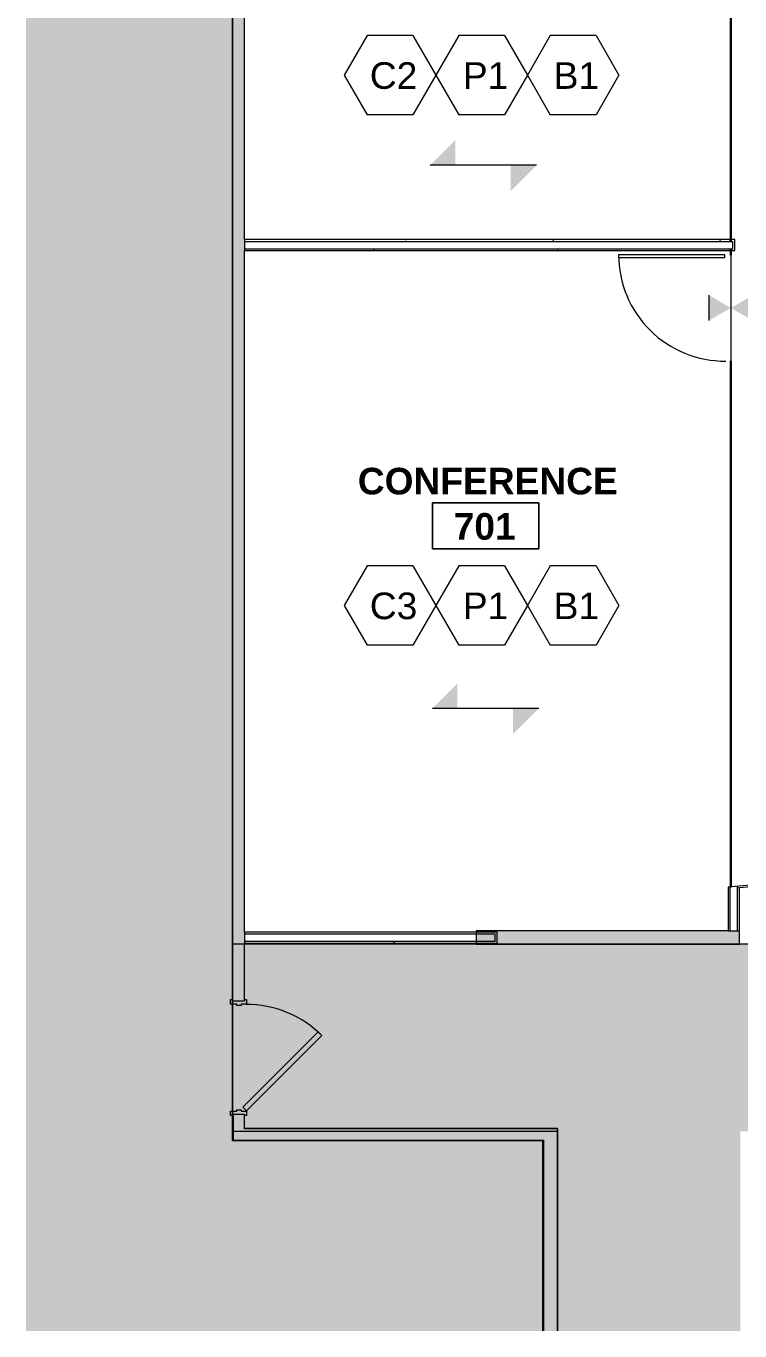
# Model space of a CAD drawing. Header units: inches. Extents: x 587 to 2050, y 1170 to 2086.
# Drawn here: x 1353.4 to 1595.1, y 1170.4 to 1611.9 of the extents above; entities that cross this region are included whole.
import ezdxf

# ---------------------------------------------------------------- set-up
doc = ezdxf.new("R2010")
doc.units = ezdxf.units.IN
doc.header["$MEASUREMENT"] = 0
for name, color, linetype, lineweight in [('A-ANNO-NOTE', 131, 'Continuous', 9), ('A-AREA-IDEN', 2, 'Continuous', 9), ('A-DETL', 90, 'Continuous', 9), ('A-DETL-GENF', 92, 'Continuous', 9), ('A-DOOR', 31, 'Continuous', 13), ('A-WALL', 113, 'Continuous', 13), ('A-WALL-PATT', 111, 'Continuous', 13), ('CORRIDOR', 7, 'Continuous', 9), ('I-WALL', 2, 'Continuous', 13), ('Victor Bldg - 7th Floor_LINK_dwg', 8, 'Continuous', 9)]:
    doc.layers.add(name, color=color, linetype=linetype, lineweight=lineweight)
doc.styles.add('Swis721 Lt BT', font='swissl.ttf', dxfattribs={"height": 9})
doc.styles.add('Swis721 Lt BT_B', font='', dxfattribs={"height": 9})
doc.styles.get('Swis721 Lt BT_B').set_extended_font_data('Swis721 Lt BT', bold=True)
pattern_1 = [(0, (766.261, 0), (30.72, 7.68), [1.267, -21.773, 1.267, -21.773, -122.88]), (0, (766.261, 0), (30.72, 7.68), [-46.08, 1.267, -44.813, 1.267, -21.773, -53.76]), (0, (766.261, 0), (30.72, 7.68), [-115.2, 1.267, -14.093, 1.267, -37.133]), (120, (777.781, 3.84), (-22.011075, 22.7643), [1.267, -21.773, 1.267, -21.773, -122.88]), (120, (777.781, 3.84), (-22.011075, 22.7643), [-46.08, 1.267, -44.813, 1.267, -21.773, -53.76]), (120, (777.781, 3.84), (-22.011075, 22.7643), [-115.2, 1.267, -14.093, 1.267, -37.133]), (240, (781.621, 19.2), (-8.708925, -30.4443), [1.267, -21.773, 1.267, -21.773, -122.88]), (240, (781.621, 19.2), (-8.708925, -30.4443), [-46.08, 1.267, -44.813, 1.267, -21.773, -53.76]), (240, (781.621, 19.2), (-8.708925, -30.4443), [-115.2, 1.267, -14.093, 1.267, -37.133])]

# ---------------------------------------------------------------- blocks, each defined once
blk = doc.blocks.new('Door - Single - Solid Door-6976403-Level XX FINISH')
at = {"layer": 'A-DOOR'}
h = blk.add_hatch(color=250, dxfattribs=at)
h.paths.add_polyline_path([(-15.63, 2.66), (-15.63, 1.91), (-15.26, 1.91), (-15.26, -2.09), (-15.63, -2.09), (-15.63, -2.84), (-14.13, -2.84), (-14.13, -0.96), (-13.63, -0.96), (-13.63, 0.54), (-14.13, 0.54), (-14.13, 2.66), (-15.26, 2.66)], flags=0)
h.paths.add_polyline_path([(21.62, 0.54), (21.62, -0.96), (22.12, -0.96), (22.12, -2.84), (23.62, -2.84), (23.62, -2.09), (23.24, -2.09), (23.24, 1.91), (23.62, 1.91), (23.62, 2.66), (22.12, 2.66), (22.12, 0.54)], flags=0)
at = {"layer": 'A-DOOR', "color": 8, "lineweight": 20}
for p, q in [((-15.63, 2.66), (-14.13, 2.66)), ((-15.63, 1.91), (-15.63, 2.66)), ((-14.13, 2.66), (-14.13, 0.54)), ((-14.13, 0.54), (-13.63, 0.54)), ((-13.63, 0.54), (-13.63, -0.96)), ((21.62, 0.54), (22.12, 0.54)), ((21.62, -0.96), (21.62, 0.54)), ((22.12, 2.66), (23.62, 2.66)), ((22.12, 0.54), (22.12, 2.66)), ((23.62, 2.66), (23.62, 1.91)), ((-15.63, -2.84), (-15.63, -2.09)), ((-14.13, -2.84), (-15.63, -2.84)), ((-14.13, -0.96), (-14.13, -2.84)), ((-13.63, -0.96), (-14.13, -0.96)), ((-12.77, -1.6), (-14.01, -2.84)), ((-14.01, -2.84), (11.45, -28.29)), ((12.69, -27.06), (-12.77, -1.6)), ((22.12, -0.96), (21.62, -0.96)), ((22.12, -2.84), (22.12, -0.96)), ((23.62, -2.84), (22.12, -2.84)), ((23.62, -2.09), (23.62, -2.84)), ((11.45, -28.29), (12.69, -27.06))]:
    blk.add_line(p, q, dxfattribs=at)
at = {"layer": 'A-DOOR', "lineweight": 9}
blk.add_arc((-14.01, -2.84), 36, 315, 0.5, dxfattribs=at)
blk = doc.blocks.new('Victor Bldg - 7th Floor_LINK_dwg-6972240-Level XX FINISH')
at = {"layer": 'CORRIDOR'}
blk.add_line((661.06, 1238.77), (661.06, 1243.29), dxfattribs=at)
at = {"layer": 'CORRIDOR', "flags": 128}
for points in [[(657.31, 1243.29), (657.31, 1235.02), (762.27, 1235.02), (762.27, 1170.45)], [(767.14, 1170.45), (767.14, 1238.77), (661.06, 1238.77)]]:
    blk.add_lwpolyline(points, dxfattribs=at)
blk = doc.blocks.new('Door - Glass Single - Patch - Short Handle-7789788-Level XX FINISH')
at = {"layer": 'A-DOOR', "lineweight": 20}
for p, q in [((17, 38), (17, 2)), ((18, 38), (17, 38)), ((18, 2), (18, 38)), ((17, 2), (18, 2))]:
    blk.add_line(p, q, dxfattribs=at)
at = {"layer": 'A-DOOR', "lineweight": 9}
blk.add_arc((18, 2), 36, 90, 180.5, dxfattribs=at)
blk = doc.blocks.new('Finish symbol-hexagon - Finish symbol-hexagon-3139208-Level XX FINISH')
at = {"layer": 'A-ANNO-NOTE'}
for p, q in [((-0.0807, 0.1398), (-0.1614, 0)), ((0.0807, 0.1398), (-0.0807, 0.1398)), ((0.0807, 0.1398), (0.1614, 0)), ((-0.1614, 0), (-0.0807, -0.1398)), ((0.1614, 0), (0.0807, -0.1398)), ((0.0807, -0.1398), (-0.0807, -0.1398))]:
    blk.add_line(p, q, dxfattribs=at)
blk = doc.blocks.new('Finish Transition symbol - Finish Transition symbol-3518232-Level XX FINISH')
at = {"layer": 'A-ANNO-NOTE'}
for points in [[(0.0447, 0.0773), (0, 0), (-0.0447, 0.0773)], [(0.0447, -0.0773), (-0.0447, -0.0773), (0, 0)]]:
    blk.add_hatch(color=256, dxfattribs=at).paths.add_polyline_path(points, flags=0)
for p, q in [((0.0447, 0.0773), (-0.0447, 0.0773)), ((-0.0447, -0.0773), (0.0447, -0.0773))]:
    blk.add_line(p, q, dxfattribs=at)
blk = doc.blocks.new('Room Tag - Room Name and Number-3379422-Level XX FINISH')
at = {"layer": 'A-AREA-IDEN'}
for p, q in [((-0.1881, -0.1636), (-0.1881, -0.0018)), ((-0.1881, -0.0018), (0.1869, -0.0018)), ((0.1869, -0.0018), (-0.1881, -0.0018)), ((-0.1881, -0.0018), (-0.1881, -0.1636)), ((0.1869, -0.0018), (0.1869, -0.1636)), ((0.1869, -0.1636), (0.1869, -0.0018)), ((0.1869, -0.1636), (-0.1881, -0.1636)), ((-0.1881, -0.1636), (0.1869, -0.1636))]:
    blk.add_line(p, q, dxfattribs=at)

msp = doc.modelspace()

# ---------------------------------------------------------------- hatches: boundary and pattern name
at = {"layer": 'A-DETL-GENF'}
h = msp.add_hatch(color=9, dxfattribs=at)
h.paths.add_polyline_path([(1421.5977, 1170.4497), (1528.3723, 1170.4497), (1528.3723, 1234.8988), (1423.3539, 1234.8988), (1423.3539, 1243.2738), (1422.6039, 1243.2738), (1422.6039, 1244.7738), (1423.3539, 1244.7738), (1423.3362, 1281.0238), (1422.6039, 1281.0238), (1422.6039, 1282.5238), (1423.3539, 1282.5238), (1423.3326, 2035.5), (1353.4425, 2035.5), (1353.4425, 1170.4497), (1404.1423, 1170.4497)], flags=0)
h.paths.add_polyline_path([(1899.2612, 1305.7804), (2050.1385, 1305.7804), (2050.1385, 1348.5304), (2005.1362, 1348.5304), (2005.1362, 1347.7804), (2003.6362, 1347.7804), (2003.6362, 1349.9054), (2003.1362, 1349.9054), (2003.1362, 1351.4054), (2003.6362, 1351.4054), (2003.6362, 1353.2804), (2005.1362, 1353.2804), (2005.1362, 1352.5304), (2050.1385, 1352.5304), (2050.1385, 1761.5841), (1899.2612, 1761.5841), (1899.2612, 1352.5304), (1965.8862, 1352.5304), (1965.8862, 1353.2804), (1967.3862, 1353.2804), (1967.3862, 1351.4054), (1967.8862, 1351.4054), (1967.8862, 1349.9054), (1967.3862, 1349.9054), (1967.3862, 1347.7804), (1965.8862, 1347.7804), (1965.8862, 1348.5304), (1899.2612, 1348.5304)], flags=0)
h.paths.add_polyline_path([(2045.2612, 1765.0841), (2050.1385, 1765.0841), (2050.1385, 2035.5), (1971.2612, 2035.5), (1971.2612, 1829.3138), (2045.2612, 1829.3138), (2045.2612, 1828.8138), (1971.2612, 1828.8179), (1971.2612, 1765.0841), (1971.3862, 1765.0841)], flags=0)
for color, points in [(7, [(1490.2173, 1564.8106), (1498.7257, 1564.8194), (1498.7257, 1573.319)]), (7, [(1517.4891, 1556.0702), (1526.267, 1564.848), (1517.4891, 1564.8389)]), (7, [(1490.9617, 1381.0445), (1499.4701, 1381.0534), (1499.4701, 1389.553)]), (7, [(1518.2335, 1372.3041), (1527.0114, 1381.082), (1518.2335, 1381.0729)]), (9, [(1533.3723, 1170.4497), (1595.2612, 1170.4497), (1595.2612, 1238), (2050.1385, 1238), (2050.1385, 1301.2804), (1427.3539, 1301.2804), (1427.3539, 1282.5238), (1428.1039, 1282.5238), (1428.1039, 1281.0238), (1426.2289, 1281.0238), (1426.2289, 1280.5238), (1424.7289, 1280.5238), (1424.7289, 1281.0238), (1423.3539, 1281.0238), (1423.3539, 1244.7738), (1424.7289, 1244.7738), (1424.7289, 1245.2738), (1426.2289, 1245.2738), (1426.2289, 1244.7738), (1428.1039, 1244.7738), (1428.1039, 1243.2738), (1427.3539, 1243.2738), (1427.3539, 1238.8988), (1533.3723, 1238.8988), (1533.3723, 1234.5)])]:
    msp.add_hatch(color=color, dxfattribs=at).paths.add_polyline_path(points, flags=0)
at = {"layer": 'A-WALL-PATT', "lineweight": 9}
h = msp.add_hatch(color=7, dxfattribs=at)
h.paths.add_polyline_path([(1426.8665, 1234.8988), (1427.3539, 1234.8988), (1427.3539, 1243.6488), (1423.3539, 1243.6488), (1423.3539, 1234.8988)], flags=0)
h.paths.add_polyline_path([(1427.3539, 1282.1488), (1427.3539, 2035.4291), (1423.3539, 2035.4291), (1423.3539, 1282.1488)], flags=0)
h = msp.add_hatch(dxfattribs=at)
h.set_pattern_fill('FP_1', color=256, style=0, pattern_type=2)
h.set_pattern_definition(pattern_1)
h.paths.add_polyline_path([(1592.7289, 1536.5625), (1593.3539, 1536.5686), (1593.3539, 1539.6875), (1592.2612, 1539.6875), (1592.2612, 1539.0625), (1592.7289, 1539.0625), (1592.7289, 1536.5662)], flags=0)
h.paths.add_polyline_path([(1591.7612, 1539.0625), (1591.7612, 1539.6875), (1427.3539, 1539.6875), (1427.3539, 1539.0625), (1527.6165, 1539.0625)], flags=0)
h = msp.add_hatch(dxfattribs=at)
h.set_pattern_fill('FP_1', color=256, style=0, pattern_type=2)
h.set_pattern_definition(pattern_1)
h.paths.add_polyline_path([(1591.7612, 1535.9375), (1591.7612, 1536.5625), (1427.3539, 1536.5625), (1427.3539, 1535.9375), (1527.6165, 1535.9375)], flags=0)
h.paths.add_polyline_path([(1592.2612, 1535.9375), (1593.3539, 1535.9375), (1593.3539, 1536.5625), (1592.2612, 1536.5625)], flags=0)
h = msp.add_hatch(dxfattribs=at)
h.set_pattern_fill('FP_1', color=256, style=0, pattern_type=2)
h.set_pattern_definition(pattern_1)
h.paths.add_polyline_path([(1591.1362, 1305.7804), (1591.7612, 1305.7804), (1591.7612, 1320.6808), (1591.1362, 1320.6261), (1591.1362, 1306.6804)], flags=0)
for points in [[(1533.3723, 1301.2804), (1594.8862, 1301.2804), (1594.8862, 1305.7804), (1505.7886, 1305.7804), (1505.7886, 1301.2804), (1528.3723, 1301.2804)], [(1528.3723, 1234.8988), (1533.3723, 1234.8988), (1533.3723, 1238.8988), (1427.3539, 1238.8988), (1427.3539, 1234.8988), (1527.6165, 1234.8988)], [(1533.3723, 1170.4497), (1533.3723, 1234.8988), (1528.3723, 1234.8988), (1528.3723, 1170.4497)]]:
    msp.add_hatch(color=7, dxfattribs=at).paths.add_polyline_path(points, flags=0)
h = msp.add_hatch(dxfattribs=at)
h.set_pattern_fill('FP_1', color=256, style=0, pattern_type=2)
h.set_pattern_definition(pattern_1)
h.paths.add_polyline_path([(1505.7886, 1301.6554), (1505.7886, 1302.2804), (1427.3539, 1302.2804), (1427.3539, 1301.6554)], flags=0)

# ---------------------------------------------------------------- linework, layer by layer
at = {"layer": 'A-DETL'}
for p, q in [((1423.3539, 1234.8988), (1423.3539, 2035.5)), ((1592.0112, 1534.5625), (1592.0112, 1498.5625)), ((2050.1385, 1301.2804), (1423.3539, 1301.2804)), ((1423.3539, 1301.2804), (1423.3539, 1238)), ((1423.3539, 1238), (1533.3723, 1238)), ((1533.3723, 1238), (1533.3723, 1170.4497)), ((1528.3723, 1234.8988), (1423.3539, 1234.8988)), ((1528.3723, 1170.4497), (1528.3723, 1234.8988))]:
    msp.add_line(p, q, dxfattribs=at)
at = {"layer": 'A-DETL', "lineweight": 13}
for p, q in [((1526.267, 1564.848), (1490.2391, 1564.8106)), ((1527.0114, 1381.082), (1490.9835, 1381.0446))]:
    msp.add_line(p, q, dxfattribs=at)
at = {"layer": 'A-WALL', "color": 8, "lineweight": 20}
for p, q in [((1423.3539, 2035.4291), (1423.3539, 1282.1488)), ((1427.3539, 1539.6875), (1427.3539, 1659.9375)), ((1427.3539, 1305.4054), (1427.3539, 1535.9375)), ((1591.1362, 1305.7804), (1505.7886, 1305.7804)), ((1505.7886, 1305.7804), (1505.7886, 1301.2804)), ((1594.8862, 1301.2804), (1594.8862, 1305.7804)), ((1427.3539, 1282.1488), (1427.3539, 1301.6554)), ((1505.7886, 1301.2804), (1594.8862, 1301.2804)), ((1423.3539, 1282.1488), (1427.3539, 1282.1488)), ((1427.3539, 1243.6488), (1423.3539, 1243.6488)), ((1423.3539, 1243.6488), (1423.3539, 1234.8988)), ((1427.3539, 1238.8988), (1427.3539, 1243.6488)), ((1533.3723, 1238.8988), (1427.3539, 1238.8988)), ((1533.3723, 1234.8988), (1533.3723, 1238.8988)), ((1423.3539, 1234.8988), (1528.3723, 1234.8988))]:
    msp.add_line(p, q, dxfattribs=at)
at = {"layer": 'A-WALL'}
for p, q in [((1427.3539, 1539.6875), (1427.3539, 1535.9375)), ((1427.3539, 1539.0625), (1592.7289, 1539.0625)), ((1427.3539, 1536.5625), (1592.7289, 1536.5625)), ((1591.7612, 1539.0625), (1591.7612, 1539.6875)), ((1591.7612, 1535.9375), (1591.7612, 1536.5625)), ((1592.2612, 1539.0625), (1592.2612, 1539.6875)), ((1592.2612, 1535.9375), (1592.2612, 1536.5625)), ((1592.7289, 1536.5625), (1592.7289, 1539.0625)), ((1591.7612, 1320.6808), (1592.2612, 1320.7245)), ((1591.7612, 1305.7804), (1591.7612, 1320.6808)), ((1594.2612, 1305.7804), (1594.2612, 1320.8995)), ((1594.2612, 1320.3976), (1594.8862, 1320.4523)), ((1427.3539, 1305.4054), (1427.3539, 1301.6554)), ((1427.3539, 1304.7804), (1512.2289, 1304.7804)), ((1512.2289, 1302.2804), (1512.2289, 1304.7804)), ((1591.1362, 1305.7804), (1594.8862, 1305.7804)), ((1427.3539, 1302.2804), (1512.2289, 1302.2804))]:
    msp.add_line(p, q, dxfattribs=at)
at = {"layer": 'I-WALL'}
for p, q in [((1591.7612, 1621.3125), (1591.7612, 1539.6875)), ((1592.2612, 1539.6875), (1592.2612, 1621.3125)), ((1591.7612, 1539.6875), (1427.3539, 1539.6875)), ((1593.3539, 1539.6875), (1592.2612, 1539.6875)), ((1593.3539, 1535.9375), (1593.3539, 1539.6875)), ((1427.3539, 1535.9375), (1591.7612, 1535.9375)), ((1591.7612, 1535.9375), (1591.7612, 1534.5625)), ((1591.7612, 1534.5625), (1592.2612, 1534.5625)), ((1592.2612, 1535.9375), (1593.3539, 1535.9375)), ((1592.2612, 1534.5625), (1592.2612, 1535.9375)), ((1591.7612, 1498.5625), (1591.7612, 1320.6808)), ((1592.2612, 1498.5625), (1591.7612, 1498.5625)), ((1592.2612, 1320.7245), (1592.2612, 1498.5625)), ((1694.9951, 1329.7126), (1592.2612, 1320.7245)), ((1594.8862, 1320.4523), (1695.0387, 1329.2145)), ((1591.7612, 1320.6808), (1591.1362, 1320.6261)), ((1591.1362, 1320.6261), (1591.1362, 1305.7804)), ((1594.8862, 1305.7804), (1594.8862, 1320.4523)), ((1512.8539, 1305.4054), (1427.3539, 1305.4054)), ((1512.8539, 1301.6554), (1512.8539, 1305.4054)), ((1427.3539, 1301.6554), (1512.8539, 1301.6554))]:
    msp.add_line(p, q, dxfattribs=at)
at = {"layer": 'I-WALL', "color": 8, "lineweight": 20}
for p, q in [((1528.3723, 1234.8988), (1528.3723, 1170.4497)), ((1533.3723, 1170.4497), (1533.3723, 1234.8988))]:
    msp.add_line(p, q, dxfattribs=at)

# ---------------------------------------------------------------- block references
at = {"layer": 'A-ANNO-NOTE', "xscale": 96, "yscale": 96, "zscale": 96}
for p in [(1476.6501, 1595.278), (1507.6405, 1595.278), (1538.6309, 1595.278), (1476.6501, 1415.8588), (1507.6405, 1415.8588), (1538.6309, 1415.8588)]:
    msp.add_blockref('Finish symbol-hexagon - Finish symbol-hexagon-3139208-Level XX FINISH', p, dxfattribs=at)
at = {"layer": 'A-ANNO-NOTE', "xscale": 96, "yscale": 96, "zscale": 96, "rotation": 90}
msp.add_blockref('Finish Transition symbol - Finish Transition symbol-3518232-Level XX FINISH', (1592.0112, 1516.5625), dxfattribs=at)
at = {"layer": 'A-AREA-IDEN', "xscale": 95.99999999999994, "yscale": 95.99999999999994, "zscale": 95.99999999999994}
msp.add_blockref('Room Tag - Room Name and Number-3379422-Level XX FINISH', (1509.0837, 1450.7436), dxfattribs=at)
at = {"layer": 'A-DOOR'}
for name, p, rotation in [('Door - Glass Single - Patch - Short Handle-7789788-Level XX FINISH', (1592.0112, 1516.5625), 90), ('Door - Single - Solid Door-6976403-Level XX FINISH', (1425.2652, 1258.9047), 89.99999999999991)]:
    msp.add_blockref(name, p, dxfattribs=dict(at, rotation=rotation))
at = {"layer": 'Victor Bldg - 7th Floor_LINK_dwg', "color": 7}
msp.add_blockref('Victor Bldg - 7th Floor_LINK_dwg-6972240-Level XX FINISH', (766.2612, 0), dxfattribs=at)

# ---------------------------------------------------------------- texts
at = {"layer": 'A-ANNO-NOTE', "char_height": 9, "attachment_point": 1, "style": 'Swis721 Lt BT'}
for s, insert, width in [('C2', (1469.7958, 1599.6772), 18.786), ('P1', (1501.2964, 1599.6772), 17.574), ('B1', (1532.0222, 1599.6772), 18.18), ('C3', (1469.7958, 1420.258), 18.786), ('P1', (1501.2964, 1420.258), 17.574), ('B1', (1532.0222, 1420.258), 18.18)]:
    msp.add_mtext(s, dxfattribs=dict(at, insert=insert, width=width))
at = {"layer": 'A-AREA-IDEN', "char_height": 9, "attachment_point": 1, "style": 'Swis721 Lt BT_B'}
for s, insert, width in [('CONFERENCE', (1465.7243, 1462.46), 104.838), ('701', (1498.1879, 1447.1414), 25.452)]:
    msp.add_mtext(s, dxfattribs=dict(at, insert=insert, width=width))

doc.saveas('drawing.dxf')
